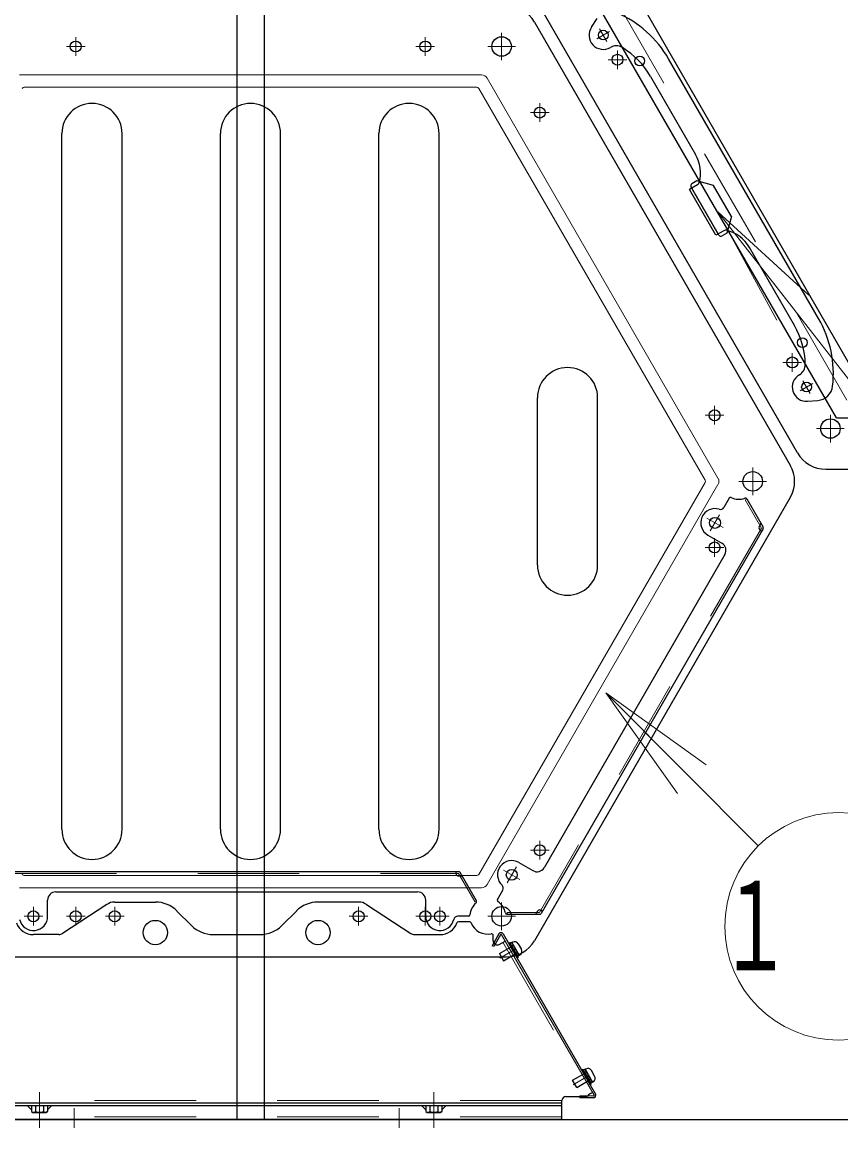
# Model space of a CAD drawing. Units: millimetres on the paper, scale 1:50. Extents: x -385 to 840, y 0 to 267.
# Drawn here: x 119.14 to 139.28, y 56.61 to 83.82 of the extents above; entities that cross this region are included whole.
import ezdxf

# ---------------------------------------------------------------- set-up
doc = ezdxf.new("R2010")
doc.units = ezdxf.units.MM
doc.linetypes.add('USER1', pattern=[4.5, 2.5, -2])
doc.linetypes.add('USER2', pattern=[6, 3, -1, 1, -1])
doc.layers.add('1_50', color=7, linetype='Continuous', lineweight=25)
doc.styles.add('ＭＳ ゴシック', font='')
doc.styles.get('ＭＳ ゴシック').set_extended_font_data('MS Gothic')

msp = doc.modelspace()

# ---------------------------------------------------------------- linework, layer by layer
at = {"layer": '1_50', "color": 4}
for p, q in [((124.413, 107.617), (124.413, 56.817)), ((125.093, 107.617), (125.093, 56.817)), ((139.17, 74.077), (133.142, 84.517)), ((139.712, 75.017), (134.227, 84.517)), ((139.17, 74.077), (151.225, 74.077)), ((130.878, 60.899), (131.224, 61.099)), ((131.1, 61.154), (131.126, 61.169)), ((131.1, 61.154), (131.31, 60.79)), ((131.126, 61.169), (131.336, 60.805)), ((131.182, 61.171), (131.139, 61.146)), ((131.323, 60.828), (131.139, 61.146)), ((131.366, 60.853), (131.182, 61.171)), ((131.184, 61.168), (131.202, 61.178)), ((131.184, 61.168), (131.364, 60.856)), ((131.268, 61.024), (131.231, 60.987)), ((131.274, 61.012), (131.238, 60.975)), ((131.338, 61.141), (131.418, 61.003)), ((130.878, 60.899), (130.978, 60.725)), ((130.978, 60.725), (131.324, 60.925)), ((131.336, 60.805), (131.31, 60.79)), ((131.366, 60.853), (131.323, 60.828)), ((131.364, 60.856), (131.382, 60.866)), ((132.678, 57.781), (133.024, 57.981)), ((132.926, 58.051), (132.9, 58.036)), ((133.11, 57.672), (132.9, 58.036)), ((133.136, 57.687), (132.926, 58.051)), ((132.982, 58.054), (132.939, 58.029)), ((132.939, 58.029), (133.123, 57.71)), ((132.982, 58.054), (133.166, 57.735)), ((132.984, 58.05), (133.002, 58.06)), ((133.164, 57.738), (132.984, 58.05)), ((133.218, 57.885), (133.138, 58.023)), ((132.778, 57.608), (132.678, 57.781)), ((132.778, 57.608), (133.124, 57.808)), ((133.074, 57.894), (133.024, 57.881)), ((133.081, 57.883), (133.031, 57.869)), ((133.11, 57.672), (133.136, 57.687)), ((133.166, 57.735), (133.123, 57.71)), ((133.164, 57.738), (133.182, 57.748))]:
    msp.add_line(p, q, dxfattribs=at)
at = {"layer": '1_50', "color": 4, "linetype": 'USER1', "lineweight": 13}
msp.add_line((139.424, 74.517), (133.65, 84.517), dxfattribs=at)
at = {"layer": '1_50', "color": 131}
for p, q in [((138.211, 73.217), (131.918, 84.117)), ((131.738, 83.817), (138.032, 72.917)), ((138.904, 72.817), (151.49, 72.817)), ((138.032, 72.117), (131.738, 61.217)), ((118.459, 60.817), (131.046, 60.817))]:
    msp.add_line(p, q, dxfattribs=at)
at = {"layer": '1_50', "color": 70}
for p, q in [((133.142, 83.696), (133.284, 83.902)), ((138.728, 76.523), (135.039, 82.912)), ((134.594, 82.482), (135.703, 80.561)), ((135.745, 79.81), (135.55, 79.698)), ((136.256, 78.604), (135.606, 79.73)), ((136.2, 78.572), (135.55, 79.698)), ((136.395, 78.684), (136.2, 78.572)), ((138.133, 76.352), (137.024, 78.273)), ((138.458, 74.488), (138.708, 74.508))]:
    msp.add_line(p, q, dxfattribs=at)
at = {"layer": '1_50', "linetype": 'USER2', "lineweight": 13}
for p, q in [((130.93, 83.557), (130.93, 82.877)), ((131.27, 83.217), (130.59, 83.217)), ((139.019, 74.157), (139.019, 73.477)), ((139.359, 73.817), (138.679, 73.817)), ((137.108, 72.857), (137.108, 72.177)), ((137.448, 72.517), (136.768, 72.517)), ((130.93, 62.157), (130.93, 61.477)), ((131.27, 61.817), (130.59, 61.817))]:
    msp.add_line(p, q, dxfattribs=at)
at = {"layer": '1_50', "color": 190, "linetype": 'USER2', "lineweight": 13}
for p, q in [((133.587, 83.587), (133.275, 83.407)), ((133.521, 83.341), (133.341, 83.653)), ((138.587, 74.927), (138.275, 74.747)), ((138.341, 74.993), (138.521, 74.681))]:
    msp.add_line(p, q, dxfattribs=at)
at = {"layer": '1_50', "color": 2, "linetype": 'USER2', "lineweight": 13}
for p, q in [((120.453, 83.447), (120.453, 82.987)), ((129.053, 83.447), (129.053, 82.987)), ((120.683, 83.217), (120.223, 83.217)), ((129.283, 83.217), (128.823, 83.217)), ((133.781, 82.661), (133.781, 83.121)), ((134.011, 82.891), (133.551, 82.891)), ((131.869, 81.821), (131.869, 81.361)), ((131.639, 81.591), (132.099, 81.591)), ((138.081, 75.213), (138.081, 75.673)), ((138.311, 75.443), (137.851, 75.443)), ((136.169, 74.373), (136.169, 73.913)), ((135.939, 74.143), (136.399, 74.143)), ((136.378, 71.382), (135.98, 71.612)), ((136.064, 71.298), (136.294, 71.696)), ((136.169, 70.661), (136.169, 71.121)), ((135.939, 70.891), (136.399, 70.891)), ((131.869, 63.213), (131.869, 63.673)), ((131.639, 63.443), (132.099, 63.443)), ((131.378, 62.722), (130.98, 62.952)), ((131.064, 62.638), (131.294, 63.036)), ((119.413, 62.047), (119.413, 61.587)), ((120.453, 61.587), (120.453, 62.047)), ((121.413, 62.047), (121.413, 61.587)), ((127.413, 62.047), (127.413, 61.587)), ((129.053, 61.587), (129.053, 62.047)), ((129.413, 62.047), (129.413, 61.587)), ((119.643, 61.817), (119.183, 61.817)), ((120.683, 61.817), (120.223, 61.817)), ((121.643, 61.817), (121.183, 61.817)), ((127.643, 61.817), (127.183, 61.817)), ((129.283, 61.817), (128.823, 61.817)), ((129.643, 61.817), (129.183, 61.817)), ((131.279, 61.015), (130.888, 60.789)), ((133.079, 57.897), (132.688, 57.671)), ((119.563, 57.493), (119.563, 56.955)), ((119.563, 57.493), (119.563, 56.955)), ((129.263, 57.493), (129.263, 56.955)), ((129.263, 57.493), (129.263, 56.955)), ((119.563, 57.093), (119.563, 56.611)), ((119.563, 57.093), (119.563, 56.611)), ((120.413, 57.093), (120.413, 56.611)), ((128.413, 57.093), (128.413, 56.611)), ((129.263, 57.093), (129.263, 56.611)), ((129.263, 57.093), (129.263, 56.611))]:
    msp.add_line(p, q, dxfattribs=at)
at = {"layer": '1_50', "color": 131, "lineweight": 13}
for p, q in [((119.071, 82.517), (130.434, 82.517)), ((130.572, 82.437), (136.253, 72.597)), ((119.187, 82.217), (130.318, 82.217)), ((130.37, 82.187), (135.936, 72.547)), ((135.936, 72.487), (130.37, 62.847)), ((136.253, 72.437), (130.572, 62.597)), ((130.318, 62.817), (119.187, 62.817)), ((130.434, 62.517), (119.071, 62.517))]:
    msp.add_line(p, q, dxfattribs=at)
at = {"layer": '1_50'}
for p, q in [((120.113, 63.957), (120.113, 81.077)), ((121.593, 63.957), (121.593, 81.077)), ((124.013, 63.957), (124.013, 81.077)), ((125.493, 63.957), (125.493, 81.077)), ((127.913, 63.957), (127.913, 81.077)), ((129.393, 63.957), (129.393, 81.077)), ((131.813, 70.457), (131.813, 74.577)), ((133.293, 70.457), (133.293, 74.577)), ((119.366, 57.153), (119.366, 57.011)), ((119.759, 57.153), (119.366, 57.153)), ((119.464, 57.153), (119.464, 57.011)), ((119.661, 57.153), (119.661, 57.011)), ((119.759, 57.153), (119.759, 57.011)), ((129.066, 57.153), (129.066, 57.011)), ((129.459, 57.153), (129.066, 57.153)), ((129.164, 57.153), (129.164, 57.011)), ((129.361, 57.153), (129.361, 57.011)), ((129.459, 57.153), (129.459, 57.011)), ((119.366, 57.011), (119.398, 56.993)), ((119.398, 56.993), (119.728, 56.993)), ((119.759, 57.011), (119.728, 56.993)), ((129.066, 57.011), (129.098, 56.993)), ((129.098, 56.993), (129.428, 56.993)), ((129.459, 57.011), (129.428, 56.993)), ((106.203, 56.817), (183.152, 56.817))]:
    msp.add_line(p, q, dxfattribs=at)
at = {"layer": '1_50', "color": 40}
for p, q in [((136.271, 78.578), (135.591, 79.756)), ((135.734, 79.908), (135.613, 79.838)), ((136.144, 79.798), (135.734, 79.908)), ((136.584, 79.036), (136.144, 79.798)), ((136.584, 79.036), (136.474, 78.626)), ((136.474, 78.626), (136.353, 78.556))]:
    msp.add_line(p, q, dxfattribs=at)
at = {"layer": '1_50', "lineweight": 13}
for p, q in [((136.246, 79.153), (138.092, 76.788)), ((136.246, 79.153), (138.486, 77.096)), ((137.698, 76.481), (136.246, 79.153)), ((136.246, 79.153), (144.108, 69.081)), ((133.491, 67.314), (135.609, 65.19)), ((133.491, 67.314), (135.963, 65.543)), ((135.255, 64.836), (133.491, 67.314)), ((133.491, 67.314), (137.244, 63.55))]:
    msp.add_line(p, q, dxfattribs=at)
at = {"layer": '1_50', "color": 190}
for p, q in [((136.529, 72.103), (136.398, 71.877)), ((136.96, 72.084), (137.362, 71.387)), ((137.362, 71.347), (131.901, 61.887)), ((137.269, 71.397), (137.301, 71.453)), ((137.291, 71.315), (137.331, 71.292)), ((136.004, 71.194), (136.35, 70.994)), ((136.424, 70.721), (131.974, 63.013)), ((131.354, 63.14), (131.7, 62.94)), ((118.951, 62.917), (129.874, 62.917)), ((129.811, 62.871), (129.811, 62.917)), ((130.311, 62.2), (129.909, 62.897)), ((129.871, 62.811), (129.935, 62.811)), ((119.963, 62.417), (128.863, 62.417)), ((130.829, 62.231), (130.96, 62.457)), ((119.763, 61.817), (119.763, 62.217)), ((129.063, 61.817), (129.063, 62.217)), ((130.112, 61.817), (129.851, 61.817)), ((131.062, 61.867), (131.866, 61.867)), ((131.811, 61.943), (131.778, 61.887)), ((131.893, 61.965), (131.932, 61.942))]:
    msp.add_line(p, q, dxfattribs=at)
at = {"layer": '1_50', "color": 190, "linetype": 'USER1', "lineweight": 13}
for p, q in [((136.921, 72.06), (136.961, 72.083)), ((136.921, 72.06), (137.321, 71.367)), ((137.321, 71.367), (131.863, 61.913)), ((118.954, 62.871), (129.871, 62.871)), ((130.271, 62.178), (129.871, 62.871)), ((130.271, 62.178), (130.311, 62.201)), ((131.063, 61.913), (131.863, 61.913)), ((131.063, 61.913), (131.063, 61.867))]:
    msp.add_line(p, q, dxfattribs=at)
at = {"layer": '1_50', "color": 2}
for p, q in [((121.221, 62.11), (120.127, 61.393)), ((121.413, 62.167), (122.413, 62.167)), ((127.413, 62.167), (126.413, 62.167)), ((127.604, 62.11), (128.698, 61.393)), ((122.943, 61.947), (123.303, 61.587)), ((125.882, 61.947), (125.522, 61.587)), ((130.145, 61.678), (129.869, 61.678)), ((120.039, 61.367), (119.413, 61.367)), ((123.834, 61.367), (124.991, 61.367)), ((128.786, 61.367), (129.413, 61.367)), ((130.863, 61.384), (130.695, 61.093)), ((130.723, 61.213), (130.723, 61.346)), ((130.903, 61.361), (130.735, 61.07)), ((130.967, 61.384), (133.243, 57.442)), ((130.735, 61.07), (130.695, 61.093)), ((130.873, 61.127), (131.015, 61.209)), ((133.113, 57.454), (133.165, 57.485)), ((132.413, 57.217), (116.413, 57.217)), ((132.413, 57.217), (116.413, 57.217)), ((132.413, 57.153), (116.413, 57.153)), ((119.366, 57.054), (119.267, 57.153)), ((119.759, 57.054), (119.858, 57.153)), ((129.066, 57.054), (128.967, 57.153)), ((129.459, 57.054), (129.558, 57.153)), ((132.413, 57.217), (132.413, 57.281)), ((132.413, 56.817), (132.413, 57.217)), ((132.513, 57.381), (133.039, 57.381)), ((133.191, 57.352), (132.855, 57.352)), ((132.413, 56.817), (116.413, 56.817))]:
    msp.add_line(p, q, dxfattribs=at)
at = {"layer": '1_50', "color": 2, "lineweight": 13}
msp.add_line((130.927, 61.361), (133.203, 57.419), dxfattribs=at)
at = {"layer": '1_50', "color": 2, "linetype": 'USER1', "lineweight": 13}
for p, q in [((130.96, 61.177), (133.11, 57.453)), ((132.413, 57.281), (116.413, 57.281)), ((133.191, 57.398), (132.855, 57.398)), ((132.855, 57.398), (132.855, 57.352)), ((132.413, 56.881), (116.413, 56.881))]:
    msp.add_line(p, q, dxfattribs=at)
at = {"layer": '1_50', "color": 190}
for centre in [(133.431, 83.497), (138.431, 74.837)]:
    msp.add_circle(centre, 0.12, dxfattribs=at)
at = {"layer": '1_50', "color": 2}
for centre, radius in [((120.453, 83.217), 0.135), ((129.053, 83.217), 0.135), ((133.781, 82.891), 0.135), ((131.869, 81.591), 0.135), ((138.081, 75.443), 0.135), ((136.169, 74.143), 0.135), ((136.179, 71.497), 0.135), ((136.169, 70.891), 0.135), ((131.869, 63.443), 0.135), ((131.179, 62.837), 0.135), ((119.413, 61.817), 0.135), ((120.453, 61.817), 0.135), ((121.413, 61.817), 0.135), ((127.413, 61.817), 0.135), ((129.053, 61.817), 0.135), ((129.413, 61.817), 0.135), ((122.413, 61.417), 0.3), ((126.413, 61.417), 0.3)]:
    msp.add_circle(centre, radius, dxfattribs=at)
at = {"layer": '1_50', "color": 131}
for centre in [(130.93, 83.217), (139.019, 73.817), (137.108, 72.517), (130.93, 61.817)]:
    msp.add_circle(centre, 0.24, dxfattribs=at)
at = {"layer": '1_50', "color": 4}
for centre in [(134.329, 82.861), (138.329, 75.933)]:
    msp.add_circle(centre, 0.12, dxfattribs=at)
at = {"layer": '1_50', "lineweight": 13}
msp.add_circle((139.221, 61.568), 2.8, dxfattribs=at)
at = {"layer": '1_50', "color": 131}
for centre, start, end in [((131.046, 83.417), 30, 90), ((138.904, 73.617), 210, 270), ((137.339, 72.517), 330, 30), ((131.046, 61.617), 270, 330)]:
    msp.add_arc(centre, 0.8, start, end, dxfattribs=at)
at = {"layer": '1_50', "color": 70}
for centre, radius, start, end in [((132.69, 81.555), 2.713, 30, 66.4445), ((133.431, 83.497), 0.35, 145.4509, 300), ((133.751, 82.943), 0.29, 58.6944, 120), ((132.862, 81.482), 2, 30, 58.6944), ((134.924, 80.111), 0.9, 344.4775, 30), ((135.695, 79.897), 0.1, 300, 344.4775), ((136.445, 78.598), 0.1, 75.5225, 120), ((136.245, 77.823), 0.9, 30, 75.5225), ((136.378, 75.166), 2.713, 353.5555, 30), ((136.401, 75.352), 2, 1.3056, 30), ((138.111, 75.391), 0.29, 300, 1.3056), ((138.431, 74.837), 0.35, 120, 274.5491), ((138.676, 74.907), 0.4, 274.5491, 353.5555)]:
    msp.add_arc(centre, radius, start, end, dxfattribs=at)
at = {"layer": '1_50', "color": 131, "lineweight": 13}
for centre, radius, start, end in [((130.434, 82.357), 0.16, 30, 90), ((119.187, 82.157), 0.06, 90, 150), ((130.318, 82.157), 0.06, 30, 90), ((135.884, 72.517), 0.06, 330, 30), ((136.115, 72.517), 0.16, 330, 30), ((119.187, 62.877), 0.06, 210, 270), ((130.318, 62.877), 0.06, 270, 330), ((130.434, 62.677), 0.16, 270, 330)]:
    msp.add_arc(centre, radius, start, end, dxfattribs=at)
at = {"layer": '1_50'}
for centre, radius, start, end in [((120.853, 81.077), 0.74, 0, 180), ((124.753, 81.077), 0.74, 0, 180), ((128.653, 81.077), 0.74, 0, 180), ((132.553, 74.577), 0.74, 0, 180), ((132.553, 70.457), 0.74, 180, 0), ((120.853, 63.957), 0.74, 180, 0), ((124.753, 63.957), 0.74, 180, 0), ((128.653, 63.957), 0.74, 180, 0), ((119.415, 57.083), 0.0869, 235.6159, 304.3841), ((119.563, 57.321), 0.325, 252.4121, 287.5879), ((119.71, 57.083), 0.0869, 235.6159, 304.3841), ((129.115, 57.083), 0.0869, 235.6159, 304.3841), ((129.263, 57.321), 0.325, 252.4121, 287.5879), ((129.41, 57.083), 0.0869, 235.6159, 304.3841)]:
    msp.add_arc(centre, radius, start, end, dxfattribs=at)
at = {"layer": '1_50', "color": 40}
for centre, start, end in [((135.643, 79.786), 120, 210), ((136.323, 78.608), 210, 300)]:
    msp.add_arc(centre, 0.06, start, end, dxfattribs=at)
at = {"layer": '1_50', "color": 190}
for centre, radius, start, end in [((136.563, 72.083), 0.04, 64.7802, 150), ((136.768, 72.517), 0.44, 244.7802, 289.1931), ((136.926, 72.064), 0.04, 30, 109.1931), ((136.179, 71.497), 0.35, 72.8396, 240), ((136.312, 71.927), 0.1, 252.8396, 330), ((137.321, 71.367), 0.06, 150, 240), ((137.267, 71.473), 0.04, 330, 30), ((137.328, 71.367), 0.04, 330, 30), ((136.25, 70.821), 0.2, 330, 60), ((131.179, 62.837), 0.35, 60, 227.1604), ((129.871, 62.871), 0.06, 180, 270), ((129.874, 62.877), 0.04, 30, 90), ((131.8, 63.113), 0.2, 240, 330), ((129.935, 62.771), 0.04, 30, 90), ((130.873, 62.507), 0.1, 330, 47.1604), ((119.963, 62.217), 0.2, 90, 180), ((128.863, 62.217), 0.2, 0, 90), ((130.59, 61.817), 0.44, 130.8069, 175.2198), ((130.276, 62.18), 0.04, 310.8069, 30), ((130.864, 62.211), 0.04, 150, 235.2198), ((130.59, 61.817), 0.44, 10.8069, 55.2198), ((119.413, 61.817), 0.35, 192.8396, 0), ((129.413, 61.817), 0.35, 180, 347.1604), ((129.851, 61.717), 0.1, 90, 167.1604), ((130.112, 61.857), 0.04, 270, 355.2198), ((131.062, 61.907), 0.04, 190.8069, 270), ((131.744, 61.907), 0.04, 270, 330), ((131.863, 61.913), 0.06, 60, 150), ((131.866, 61.907), 0.04, 270, 330)]:
    msp.add_arc(centre, radius, start, end, dxfattribs=at)
at = {"layer": '1_50', "color": 2}
for centre, radius, start, end in [((121.413, 61.817), 0.35, 90, 123.2362), ((122.413, 61.417), 0.75, 45, 90), ((126.413, 61.417), 0.75, 90, 135), ((127.413, 61.817), 0.35, 56.7638, 90), ((119.413, 61.817), 0.45, 201.4084, 270), ((123.834, 62.117), 0.75, 225, 270), ((124.991, 62.117), 0.75, 270, 315), ((129.413, 61.817), 0.45, 270, 338.5916), ((129.869, 61.638), 0.04, 90, 158.5916), ((130.145, 61.638), 0.04, 21.8772, 90), ((130.59, 61.817), 0.44, 201.8772, 281.1877), ((120.039, 61.527), 0.16, 270, 303.2362), ((128.786, 61.527), 0.16, 236.7638, 270), ((130.683, 61.346), 0.04, 0, 101.1877), ((130.915, 61.354), 0.06, 30, 150), ((130.915, 61.354), 0.014, 30, 150), ((130.823, 61.213), 0.1, 180, 300), ((133.213, 57.281), 0.2, 120, 150), ((133.191, 57.412), 0.06, 270, 30), ((133.191, 57.412), 0.014, 270, 30), ((132.513, 57.281), 0.1, 90, 180)]:
    msp.add_arc(centre, radius, start, end, dxfattribs=at)
at = {"layer": '1_50', "color": 4}
for centre, start, end in [((131.252, 61.091), 30, 120), ((131.332, 60.953), 300, 30), ((133.052, 57.973), 30, 120), ((133.132, 57.835), 300, 30)]:
    msp.add_arc(centre, 0.1, start, end, dxfattribs=at)

# ---------------------------------------------------------------- texts
at = {"layer": '1_50', "insert": (139.221, 61.568), "char_height": 2.199, "attachment_point": 5, "style": 'ＭＳ ゴシック'}
msp.add_mtext('\\T1.64;\\W0.6;１５', dxfattribs=at)

doc.saveas('drawing.dxf')
